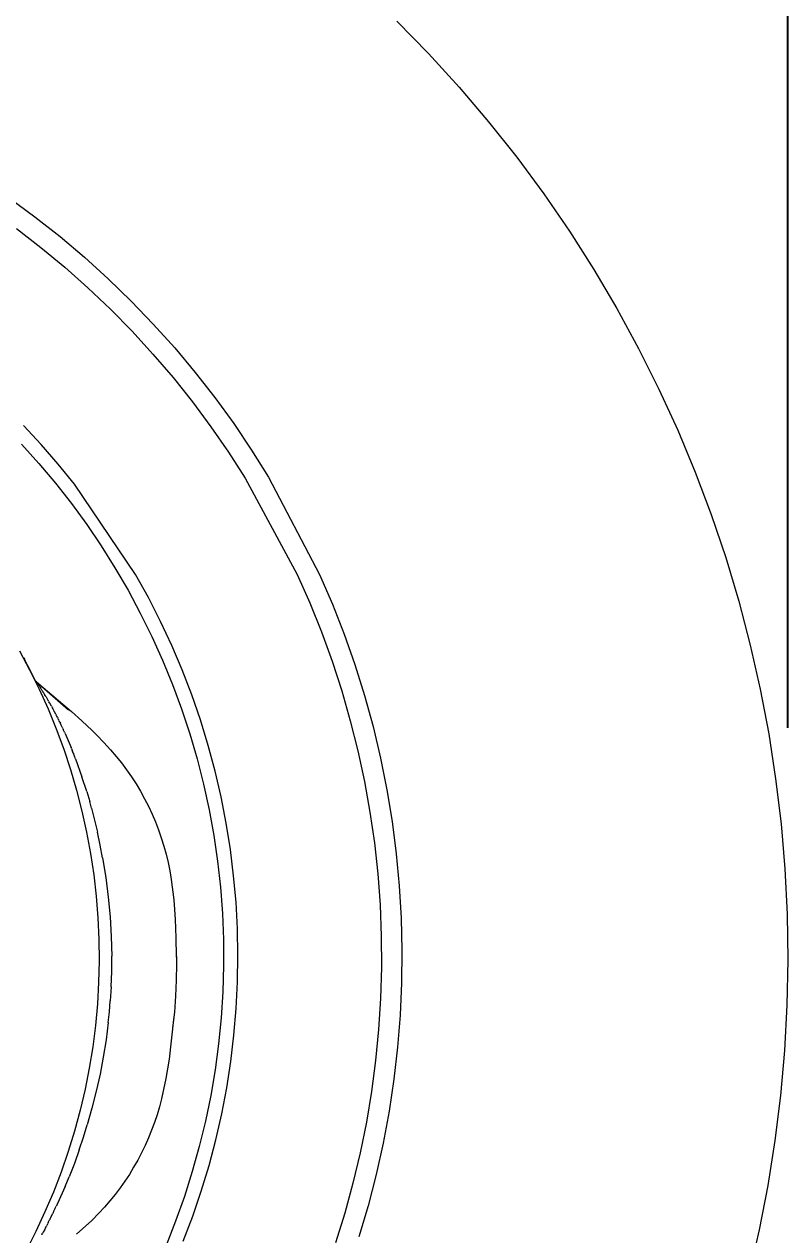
# Model space of a CAD drawing. Header units: millimetres. Extents: x 311 to 4068, y 1050 to 3803.
# Drawn here: x 2229.8 to 2262.7, y 1263.3 to 1315.5 of the extents above; entities that cross this region are included whole.
import ezdxf

# ---------------------------------------------------------------- set-up
doc = ezdxf.new("R2010")
doc.units = ezdxf.units.MM
doc.layers.add('ZANO_R', color=7, linetype='Continuous', lineweight=0)
doc.layers.add('ZANO_W', color=1, linetype='Continuous', lineweight=0)
doc.styles.get("Standard").update_dxf_attribs({"font": 'ARIALUNI.TTF'})
doc.dimstyles.new('pl i ang', dxfattribs={"dimtxt": 50, "dimasz": 50, "dimexe": 1.25, "dimexo": 0.625, "dimgap": 10, "dimtad": 1, "dimtoh": 1, "dimtxsty": 'Standard', "dimcen": 2.5, "dimclrd": 1, "dimclre": 1, "dimclrt": 1, "dimadec": 0, "dimazin": 0, "dimtfac": 1, "dimtmove": 0, "dimatfit": 3, "dimfxl": 1, "dimarcsym": 1})

# ---------------------------------------------------------------- blocks, each defined once
blk = doc.blocks.new('*D406')
at = {"layer": 'ZANO_W', "color": 1, "lineweight": -2}
for p, q in [((1690.945, 1285.414), (1690.945, 1598.55)), ((2262.718, 1285.179), (2262.718, 1598.55)), ((2222.718, 1588.55), (1730.945, 1588.55))]:
    blk.add_line(p, q, dxfattribs=at)
at = {"layer": 'ZANO_W', "color": 1}
for points in [[(1730.945, 1595.217), (1730.945, 1581.884), (1690.945, 1588.55)], [(2222.718, 1581.884), (2222.718, 1595.217), (2262.718, 1588.55)]]:
    blk.add_solid(points, dxfattribs=at)
at = {"layer": 'ZANO_W', "color": 1, "insert": (1976.831, 1618.987), "char_height": 40, "attachment_point": 5}
blk.add_mtext('572', dxfattribs=at)

msp = doc.modelspace()

# ---------------------------------------------------------------- linework, layer by layer
at = {"layer": 'ZANO_R'}
for p, q in [((2245.859, 1315.655), (2247.227, 1314.256)), ((2247.227, 1314.256), (2248.546, 1312.81)), ((2248.546, 1312.81), (2249.815, 1311.32)), ((2249.815, 1311.32), (2251.031, 1309.786)), ((2251.031, 1309.786), (2252.194, 1308.212)), ((2229.138, 1308.033), (2230.25, 1307.217)), ((2252.194, 1308.212), (2253.302, 1306.598)), ((2230.25, 1307.217), (2231.334, 1306.363)), ((2229.455, 1306.713), (2230.511, 1305.896)), ((2231.334, 1306.363), (2232.388, 1305.472)), ((2253.302, 1306.598), (2254.353, 1304.947)), ((2230.511, 1305.896), (2231.539, 1305.043)), ((2232.388, 1305.472), (2233.41, 1304.546)), ((2231.539, 1305.043), (2232.537, 1304.155)), ((2254.353, 1304.947), (2255.347, 1303.261)), ((2233.41, 1304.546), (2234.4, 1303.585)), ((2232.537, 1304.155), (2233.504, 1303.234)), ((2233.504, 1303.234), (2234.44, 1302.281)), ((2234.4, 1303.585), (2235.356, 1302.591)), ((2255.347, 1303.261), (2256.282, 1301.542)), ((2234.44, 1302.281), (2235.342, 1301.296)), ((2235.356, 1302.591), (2236.278, 1301.564)), ((2235.342, 1301.296), (2236.21, 1300.281)), ((2236.278, 1301.564), (2237.164, 1300.507)), ((2256.282, 1301.542), (2257.158, 1299.791)), ((2236.21, 1300.281), (2237.044, 1299.237)), ((2237.164, 1300.507), (2238.012, 1299.419)), ((2257.158, 1299.791), (2257.972, 1298.012)), ((2237.044, 1299.237), (2237.841, 1298.166)), ((2238.012, 1299.419), (2238.823, 1298.303)), ((2230.519, 1297.401), (2229.756, 1298.219)), ((2237.841, 1298.166), (2238.601, 1297.067)), ((2238.823, 1298.303), (2239.595, 1297.16)), ((2257.972, 1298.012), (2258.725, 1296.205)), ((2229.668, 1297.412), (2230.416, 1296.583)), ((2231.254, 1296.557), (2230.519, 1297.401)), ((2238.601, 1297.067), (2239.323, 1295.944)), ((2239.595, 1297.16), (2240.327, 1295.99)), ((2230.416, 1296.583), (2231.134, 1295.729)), ((2231.959, 1295.688), (2231.254, 1296.557)), ((2239.323, 1295.944), (2241.559, 1291.797)), ((2240.327, 1295.99), (2242.528, 1291.797)), ((2258.725, 1296.205), (2259.414, 1294.373)), ((2231.134, 1295.729), (2231.823, 1294.85)), ((2234.589, 1291.797), (2231.959, 1295.688)), ((2231.823, 1294.85), (2232.482, 1293.948)), ((2259.414, 1294.373), (2260.041, 1292.519)), ((2232.482, 1293.948), (2233.109, 1293.024)), ((2233.109, 1293.024), (2233.703, 1292.079)), ((2260.041, 1292.519), (2260.603, 1290.644)), ((2233.703, 1292.079), (2234.265, 1291.113)), ((2235.145, 1290.793), (2234.589, 1291.797)), ((2241.559, 1291.797), (2242.103, 1290.568)), ((2242.528, 1291.797), (2243.079, 1290.517)), ((2234.265, 1291.113), (2234.793, 1290.13)), ((2235.666, 1289.771), (2235.145, 1290.793)), ((2234.793, 1290.13), (2235.292, 1289.119)), ((2242.103, 1290.568), (2242.606, 1289.321)), ((2243.079, 1290.517), (2243.585, 1289.219)), ((2260.603, 1290.644), (2261.099, 1288.751)), ((2236.151, 1288.731), (2235.666, 1289.771)), ((2235.292, 1289.119), (2235.755, 1288.091)), ((2242.606, 1289.321), (2243.065, 1288.057)), ((2243.585, 1289.219), (2244.046, 1287.904)), ((2236.599, 1287.675), (2236.151, 1288.731)), ((2261.099, 1288.751), (2261.531, 1286.842)), ((2229.578, 1288.501), (2230.022, 1287.673)), ((2229.789, 1288.194), (2229.81, 1288.085)), ((2229.81, 1288.085), (2230.026, 1287.675)), ((2235.755, 1288.091), (2236.181, 1287.048)), ((2243.065, 1288.057), (2243.48, 1286.779)), ((2230.022, 1287.673), (2230.434, 1286.839)), ((2230.026, 1287.675), (2230.249, 1287.233)), ((2237.011, 1286.604), (2236.599, 1287.675)), ((2244.046, 1287.904), (2244.461, 1286.573)), ((2230.239, 1287.242), (2230.261, 1287.22)), ((2230.242, 1287.236), (2230.265, 1287.213)), ((2230.261, 1287.22), (2230.284, 1287.198)), ((2230.265, 1287.213), (2230.288, 1287.191)), ((2230.284, 1287.198), (2230.308, 1287.177)), ((2230.288, 1287.191), (2230.312, 1287.17)), ((2230.307, 1287.176), (2230.307, 1287.177)), ((2230.307, 1287.177), (2230.308, 1287.177)), ((2230.307, 1287.175), (2230.307, 1287.176)), ((2230.307, 1287.176), (2230.307, 1287.176)), ((2230.307, 1287.176), (2230.307, 1287.176)), ((2230.307, 1287.176), (2230.307, 1287.176)), ((2230.307, 1287.176), (2230.307, 1287.176)), ((2230.307, 1287.176), (2230.307, 1287.176)), ((2230.307, 1287.176), (2230.307, 1287.176)), ((2230.307, 1287.176), (2230.307, 1287.176)), ((2230.307, 1287.176), (2230.307, 1287.176)), ((2230.307, 1287.176), (2230.307, 1287.176)), ((2230.307, 1287.176), (2230.307, 1287.176)), ((2230.307, 1287.176), (2230.307, 1287.176)), ((2230.307, 1287.176), (2230.307, 1287.176)), ((2230.307, 1287.176), (2230.307, 1287.176)), ((2230.307, 1287.176), (2230.307, 1287.176)), ((2230.307, 1287.176), (2230.307, 1287.176)), ((2230.307, 1287.176), (2230.307, 1287.176)), ((2230.307, 1287.176), (2230.307, 1287.176)), ((2230.307, 1287.176), (2230.307, 1287.176)), ((2230.307, 1287.176), (2230.307, 1287.176)), ((2230.307, 1287.176), (2230.307, 1287.176)), ((2230.307, 1287.176), (2230.307, 1287.176)), ((2230.307, 1287.176), (2230.307, 1287.176)), ((2230.307, 1287.175), (2230.307, 1287.175)), ((2230.307, 1287.175), (2230.307, 1287.175)), ((2230.307, 1287.175), (2230.307, 1287.175)), ((2230.307, 1287.175), (2230.307, 1287.175)), ((2230.307, 1287.175), (2230.307, 1287.175)), ((2230.307, 1287.175), (2230.307, 1287.175)), ((2230.307, 1287.175), (2230.307, 1287.175)), ((2230.307, 1287.175), (2230.307, 1287.175)), ((2230.307, 1287.175), (2230.307, 1287.175)), ((2230.307, 1287.175), (2230.307, 1287.175)), ((2230.307, 1287.175), (2230.307, 1287.175)), ((2230.307, 1287.175), (2230.307, 1287.175)), ((2230.307, 1287.175), (2230.307, 1287.175)), ((2230.307, 1287.175), (2230.307, 1287.175)), ((2230.307, 1287.175), (2230.307, 1287.175)), ((2230.307, 1287.175), (2230.307, 1287.175)), ((2230.307, 1287.175), (2230.307, 1287.175)), ((2230.307, 1287.175), (2230.307, 1287.175)), ((2230.307, 1287.175), (2230.307, 1287.175)), ((2230.307, 1287.175), (2230.307, 1287.175)), ((2230.309, 1287.176), (2230.308, 1287.177)), ((2230.308, 1287.177), (2230.308, 1287.177)), ((2230.308, 1287.177), (2230.308, 1287.177)), ((2230.308, 1287.177), (2230.308, 1287.177)), ((2230.308, 1287.177), (2230.308, 1287.177)), ((2230.308, 1287.177), (2230.308, 1287.177)), ((2230.308, 1287.177), (2230.308, 1287.177)), ((2230.308, 1287.177), (2230.308, 1287.177)), ((2230.308, 1287.177), (2230.308, 1287.177)), ((2230.309, 1287.176), (2230.31, 1287.175)), ((2230.31, 1287.175), (2230.611, 1286.923)), ((2230.314, 1287.168), (2230.312, 1287.17)), ((2230.314, 1287.168), (2230.315, 1287.167)), ((2230.317, 1287.165), (2230.323, 1287.158)), ((2230.318, 1287.165), (2231.704, 1285.957)), ((2230.325, 1287.156), (2230.329, 1287.151)), ((2230.33, 1287.15), (2230.334, 1287.145)), ((2230.335, 1287.143), (2230.339, 1287.138)), ((2230.342, 1287.135), (2230.345, 1287.131)), ((2230.349, 1287.125), (2230.37, 1287.094)), ((2230.371, 1287.092), (2230.37, 1287.094)), ((2230.371, 1287.092), (2230.377, 1287.084)), ((2230.389, 1287.065), (2230.377, 1287.084)), ((2230.389, 1287.065), (2230.393, 1287.06)), ((2230.419, 1287.019), (2230.393, 1287.06)), ((2230.419, 1287.019), (2230.428, 1287.005)), ((2230.441, 1286.984), (2230.428, 1287.005)), ((2236.181, 1287.048), (2236.572, 1285.991)), ((2230.434, 1286.839), (2230.816, 1285.991)), ((2230.441, 1286.984), (2230.447, 1286.974)), ((2230.462, 1286.95), (2230.447, 1286.974)), ((2230.462, 1286.95), (2230.468, 1286.941)), ((2230.473, 1286.932), (2230.468, 1286.941)), ((2230.473, 1286.932), (2230.479, 1286.923)), ((2230.485, 1286.913), (2230.479, 1286.924)), ((2230.485, 1286.913), (2230.49, 1286.906)), ((2230.524, 1286.851), (2230.49, 1286.906)), ((2230.524, 1286.851), (2230.536, 1286.831)), ((2230.551, 1286.806), (2230.536, 1286.831)), ((2230.551, 1286.806), (2230.561, 1286.791)), ((2230.581, 1286.759), (2230.561, 1286.791)), ((2230.581, 1286.759), (2230.586, 1286.749)), ((2230.628, 1286.682), (2230.587, 1286.749)), ((2230.611, 1286.923), (2231.831, 1285.884)), ((2230.627, 1286.682), (2230.641, 1286.66)), ((2230.66, 1286.628), (2230.641, 1286.66)), ((2230.66, 1286.628), (2230.669, 1286.613)), ((2230.694, 1286.571), (2230.669, 1286.613)), ((2230.694, 1286.571), (2230.699, 1286.563)), ((2230.729, 1286.513), (2230.699, 1286.564)), ((2230.729, 1286.513), (2230.76, 1286.46)), ((2237.385, 1285.519), (2237.011, 1286.604)), ((2243.48, 1286.779), (2243.852, 1285.487)), ((2244.461, 1286.573), (2244.83, 1285.229)), ((2261.531, 1286.842), (2261.896, 1284.919)), ((2230.765, 1286.452), (2230.76, 1286.46)), ((2230.765, 1286.452), (2230.792, 1286.406)), ((2230.802, 1286.389), (2230.792, 1286.406)), ((2230.802, 1286.389), (2230.824, 1286.351)), ((2230.816, 1285.991), (2231.169, 1285.131)), ((2230.84, 1286.324), (2230.824, 1286.351)), ((2230.84, 1286.324), (2230.857, 1286.295)), ((2230.879, 1286.257), (2230.857, 1286.295)), ((2230.879, 1286.257), (2230.89, 1286.237)), ((2230.959, 1286.117), (2230.89, 1286.238)), ((2230.959, 1286.117), (2230.991, 1286.058)), ((2231.001, 1286.042), (2230.992, 1286.058)), ((2231, 1286.042), (2231.026, 1285.996)), ((2231.043, 1285.965), (2231.026, 1285.996)), ((2231.043, 1285.965), (2231.06, 1285.934)), ((2236.572, 1285.991), (2236.925, 1284.921)), ((2231.086, 1285.886), (2231.06, 1285.934)), ((2231.086, 1285.886), (2231.094, 1285.87)), ((2231.151, 1285.763), (2231.094, 1285.871)), ((2231.151, 1285.763), (2231.163, 1285.741)), ((2231.185, 1285.698), (2231.163, 1285.741)), ((2231.185, 1285.698), (2231.198, 1285.675)), ((2231.22, 1285.632), (2231.198, 1285.675)), ((2231.22, 1285.632), (2231.232, 1285.608)), ((2231.254, 1285.565), (2231.232, 1285.608)), ((2231.254, 1285.565), (2231.266, 1285.54)), ((2231.288, 1285.496), (2231.266, 1285.54)), ((2231.288, 1285.496), (2231.301, 1285.471)), ((2231.324, 1285.425), (2231.301, 1285.471)), ((2231.831, 1285.884), (2232.276, 1285.479)), ((2232.276, 1285.479), (2232.712, 1285.063)), ((2237.721, 1284.422), (2237.385, 1285.519)), ((2243.852, 1285.487), (2244.179, 1284.183)), ((2231.169, 1285.131), (2231.492, 1284.259)), ((2231.323, 1285.425), (2231.347, 1285.376)), ((2231.359, 1285.352), (2231.347, 1285.376)), ((2231.359, 1285.352), (2231.37, 1285.329)), ((2231.431, 1285.201), (2231.37, 1285.329)), ((2231.431, 1285.201), (2231.439, 1285.184)), ((2231.455, 1285.149), (2231.439, 1285.184)), ((2231.455, 1285.149), (2231.473, 1285.11)), ((2231.529, 1284.988), (2231.474, 1285.11)), ((2231.529, 1284.988), (2231.542, 1284.959)), ((2231.553, 1284.933), (2231.542, 1284.959)), ((2231.553, 1284.933), (2231.684, 1284.63)), ((2232.712, 1285.063), (2232.918, 1284.858)), ((2236.925, 1284.921), (2237.241, 1283.839)), ((2244.83, 1285.229), (2245.152, 1283.873)), ((2261.896, 1284.919), (2262.194, 1282.985)), ((2231.684, 1284.63), (2231.809, 1284.325)), ((2232.918, 1284.858), (2233.218, 1284.547)), ((2233.218, 1284.547), (2233.509, 1284.227)), ((2238.019, 1283.315), (2237.721, 1284.422)), ((2231.492, 1284.259), (2231.786, 1283.376)), ((2231.822, 1284.293), (2231.809, 1284.325)), ((2231.822, 1284.293), (2231.857, 1284.202)), ((2231.869, 1284.171), (2231.858, 1284.202)), ((2231.869, 1284.171), (2231.875, 1284.157)), ((2231.893, 1284.11), (2231.875, 1284.157)), ((2231.893, 1284.11), (2231.908, 1284.071)), ((2231.996, 1283.839), (2231.909, 1284.071)), ((2233.509, 1284.227), (2233.749, 1283.949)), ((2233.749, 1283.949), (2233.98, 1283.662)), ((2244.179, 1284.183), (2244.461, 1282.869)), ((2245.152, 1283.873), (2245.426, 1282.507)), ((2231.786, 1283.376), (2232.048, 1282.484)), ((2231.996, 1283.839), (2232.274, 1283.069)), ((2233.98, 1283.662), (2234.2, 1283.368)), ((2234.2, 1283.368), (2234.41, 1283.066)), ((2237.241, 1283.839), (2237.519, 1282.747)), ((2232.485, 1282.426), (2232.274, 1283.069)), ((2234.41, 1283.066), (2234.61, 1282.757)), ((2238.278, 1282.197), (2238.019, 1283.315)), ((2244.461, 1282.869), (2244.698, 1281.546)), ((2262.194, 1282.985), (2262.426, 1281.041)), ((2232.048, 1282.484), (2232.28, 1281.583)), ((2232.485, 1282.426), (2232.614, 1281.995)), ((2234.61, 1282.757), (2234.799, 1282.442)), ((2234.799, 1282.442), (2234.978, 1282.12)), ((2237.519, 1282.747), (2237.759, 1281.646)), ((2245.426, 1282.507), (2245.653, 1281.132)), ((2232.693, 1281.708), (2232.614, 1281.995)), ((2234.978, 1282.12), (2235.145, 1281.793)), ((2235.145, 1281.793), (2235.301, 1281.46)), ((2238.498, 1281.071), (2238.278, 1282.197)), ((2232.28, 1281.583), (2232.481, 1280.675)), ((2232.693, 1281.708), (2232.826, 1281.194)), ((2235.301, 1281.46), (2235.445, 1281.122)), ((2237.759, 1281.646), (2237.961, 1280.537)), ((2244.698, 1281.546), (2244.889, 1280.215)), ((2232.826, 1281.194), (2232.948, 1280.677)), ((2235.445, 1281.122), (2235.578, 1280.779)), ((2235.578, 1280.779), (2235.699, 1280.431)), ((2238.679, 1279.938), (2238.498, 1281.071)), ((2245.653, 1281.132), (2245.832, 1279.75)), ((2262.426, 1281.041), (2262.591, 1279.091)), ((2232.481, 1280.675), (2232.65, 1279.761)), ((2233.065, 1280.124), (2232.948, 1280.677)), ((2235.699, 1280.431), (2235.808, 1280.08)), ((2237.961, 1280.537), (2238.124, 1279.421)), ((2244.889, 1280.215), (2245.035, 1278.879)), ((2232.65, 1279.761), (2232.788, 1278.841)), ((2233.171, 1279.567), (2233.065, 1280.124)), ((2235.808, 1280.08), (2235.906, 1279.726)), ((2235.906, 1279.726), (2235.991, 1279.368)), ((2238.82, 1278.8), (2238.679, 1279.938)), ((2245.832, 1279.75), (2245.962, 1278.363)), ((2233.171, 1279.567), (2233.307, 1278.726)), ((2235.991, 1279.368), (2236.063, 1279.007)), ((2238.124, 1279.421), (2238.248, 1278.301)), ((2232.788, 1278.841), (2232.894, 1277.917)), ((2233.307, 1278.726), (2233.415, 1277.881)), ((2236.063, 1279.007), (2236.124, 1278.644)), ((2236.124, 1278.644), (2236.238, 1277.762)), ((2238.922, 1277.657), (2238.82, 1278.8)), ((2245.035, 1278.879), (2245.135, 1277.539)), ((2262.591, 1279.091), (2262.688, 1277.136)), ((2238.248, 1278.301), (2238.333, 1277.178)), ((2245.962, 1278.363), (2246.045, 1276.972)), ((2232.894, 1277.917), (2232.968, 1276.99)), ((2233.415, 1277.881), (2233.494, 1277.033)), ((2236.238, 1277.762), (2236.275, 1277.338)), ((2238.984, 1276.511), (2238.922, 1277.657)), ((2236.275, 1277.338), (2236.302, 1276.914)), ((2238.333, 1277.178), (2238.378, 1276.051)), ((2245.135, 1277.539), (2245.189, 1276.195)), ((2262.688, 1277.136), (2262.718, 1275.179)), ((2232.968, 1276.99), (2233.01, 1276.061)), ((2233.494, 1277.033), (2233.544, 1276.182)), ((2236.302, 1276.914), (2236.319, 1276.539)), ((2246.045, 1276.972), (2246.079, 1275.579)), ((2233.01, 1276.061), (2233.02, 1275.131)), ((2233.544, 1276.182), (2233.565, 1275.33)), ((2236.319, 1276.539), (2236.332, 1276.101)), ((2236.332, 1276.101), (2236.338, 1275.35)), ((2238.378, 1276.051), (2238.385, 1274.924)), ((2239.007, 1275.364), (2238.984, 1276.511)), ((2245.189, 1276.195), (2245.196, 1274.851)), ((2236.337, 1275.674), (2236.353, 1274.985)), ((2246.079, 1275.579), (2246.064, 1274.185)), ((2233.02, 1275.131), (2232.999, 1274.201)), ((2233.561, 1274.669), (2233.565, 1275.33)), ((2236.338, 1275.35), (2236.339, 1275.291)), ((2238.989, 1274.217), (2239.007, 1275.364)), ((2262.718, 1275.179), (2262.68, 1273.222)), ((2233.539, 1274.009), (2233.561, 1274.669)), ((2236.353, 1274.985), (2236.347, 1274.295)), ((2238.385, 1274.924), (2238.353, 1273.798)), ((2245.196, 1274.851), (2245.158, 1273.507)), ((2232.999, 1274.201), (2232.945, 1273.273)), ((2233.538, 1274.009), (2233.502, 1273.402)), ((2236.347, 1274.295), (2236.317, 1273.606)), ((2238.932, 1273.071), (2238.989, 1274.217)), ((2246.064, 1274.185), (2246.001, 1272.793)), ((2236.317, 1273.606), (2236.265, 1272.919)), ((2238.353, 1273.798), (2238.281, 1272.673)), ((2245.158, 1273.507), (2245.074, 1272.166)), ((2232.945, 1273.273), (2232.859, 1272.347)), ((2233.414, 1272.468), (2233.463, 1272.935)), ((2233.463, 1272.935), (2233.502, 1273.402)), ((2236.265, 1272.919), (2236.19, 1272.234)), ((2238.834, 1271.928), (2238.932, 1273.071)), ((2262.68, 1273.222), (2262.574, 1271.268)), ((2233.414, 1272.468), (2233.317, 1271.723)), ((2236.222, 1272.596), (2236.038, 1270.891)), ((2236.226, 1272.638), (2236.222, 1272.596)), ((2238.281, 1272.673), (2238.17, 1271.552)), ((2246.001, 1272.793), (2245.89, 1271.404)), ((2232.859, 1272.347), (2232.742, 1271.424)), ((2238.698, 1270.789), (2238.834, 1271.928)), ((2245.074, 1272.166), (2244.943, 1270.828)), ((2232.742, 1271.424), (2232.593, 1270.506)), ((2233.317, 1271.723), (2233.198, 1270.981)), ((2238.17, 1271.552), (2238.02, 1270.435)), ((2245.89, 1271.404), (2245.731, 1270.02)), ((2233.198, 1270.981), (2233.058, 1270.243)), ((2236.038, 1270.891), (2235.974, 1270.47)), ((2244.943, 1270.828), (2244.767, 1269.495)), ((2262.574, 1271.268), (2262.402, 1269.318)), ((2232.593, 1270.506), (2232.413, 1269.594)), ((2235.974, 1270.47), (2235.9, 1270.049)), ((2238.02, 1270.435), (2237.832, 1269.323)), ((2238.521, 1269.655), (2238.698, 1270.789)), ((2233.058, 1270.243), (2232.895, 1269.509)), ((2235.9, 1270.049), (2235.707, 1269.178)), ((2245.731, 1270.02), (2245.524, 1268.642)), ((2232.413, 1269.594), (2232.201, 1268.688)), ((2232.895, 1269.509), (2232.711, 1268.78)), ((2237.832, 1269.323), (2237.605, 1268.219)), ((2238.306, 1268.528), (2238.521, 1269.655)), ((2244.767, 1269.495), (2244.546, 1268.17)), ((2262.402, 1269.318), (2262.162, 1267.376)), ((2232.711, 1268.78), (2232.506, 1268.058)), ((2235.618, 1268.834), (2235.517, 1268.493)), ((2235.707, 1269.178), (2235.618, 1268.834)), ((2232.201, 1268.688), (2231.958, 1267.79)), ((2235.517, 1268.493), (2235.405, 1268.155)), ((2237.605, 1268.219), (2237.34, 1267.124)), ((2238.051, 1267.41), (2238.306, 1268.528)), ((2245.524, 1268.642), (2245.268, 1267.272)), ((2231.958, 1267.79), (2231.685, 1266.901)), ((2232.339, 1267.518), (2232.506, 1268.058)), ((2235.282, 1267.822), (2235.148, 1267.492)), ((2235.405, 1268.155), (2235.282, 1267.822)), ((2244.546, 1268.17), (2244.279, 1266.852)), ((2232.161, 1266.982), (2232.339, 1267.518)), ((2235.004, 1267.167), (2234.849, 1266.848)), ((2235.148, 1267.492), (2235.004, 1267.167)), ((2237.758, 1266.301), (2238.051, 1267.41)), ((2245.268, 1267.272), (2244.966, 1265.911)), ((2262.162, 1267.376), (2261.855, 1265.443)), ((2231.685, 1266.901), (2231.381, 1266.022)), ((2232.161, 1266.982), (2231.952, 1266.394)), ((2234.849, 1266.848), (2234.683, 1266.533)), ((2237.34, 1267.124), (2237.037, 1266.039)), ((2244.279, 1266.852), (2243.967, 1265.545)), ((2231.952, 1266.394), (2231.727, 1265.813)), ((2234.507, 1266.224), (2234.322, 1265.921)), ((2234.683, 1266.533), (2234.507, 1266.224)), ((2237.426, 1265.202), (2237.758, 1266.301)), ((2231.381, 1266.022), (2231.047, 1265.154)), ((2231.552, 1265.396), (2231.727, 1265.813)), ((2234.126, 1265.624), (2233.921, 1265.333)), ((2234.322, 1265.921), (2234.126, 1265.624)), ((2237.037, 1266.039), (2236.696, 1264.964)), ((2244.966, 1265.911), (2244.616, 1264.562)), ((2231.047, 1265.154), (2230.683, 1264.298)), ((2231.552, 1265.396), (2231.221, 1264.661)), ((2233.921, 1265.333), (2233.706, 1265.05)), ((2237.057, 1264.116), (2237.426, 1265.202)), ((2243.967, 1265.545), (2243.61, 1264.248)), ((2261.855, 1265.443), (2261.482, 1263.521)), ((2231.141, 1264.489), (2231.168, 1264.547)), ((2231.219, 1264.656), (2231.168, 1264.547)), ((2231.219, 1264.656), (2231.222, 1264.661)), ((2233.482, 1264.774), (2233.249, 1264.505)), ((2233.706, 1265.05), (2233.482, 1264.774)), ((2236.696, 1264.964), (2236.318, 1263.903)), ((2244.616, 1264.562), (2244.22, 1263.226)), ((2230.683, 1264.298), (2230.29, 1263.455)), ((2230.942, 1264.074), (2230.914, 1264.017)), ((2230.942, 1264.074), (2231.021, 1264.236)), ((2231.03, 1264.256), (2231.021, 1264.237)), ((2231.03, 1264.256), (2231.059, 1264.316)), ((2231.061, 1264.319), (2231.059, 1264.316)), ((2231.061, 1264.319), (2231.087, 1264.373)), ((2231.114, 1264.431), (2231.086, 1264.374)), ((2231.114, 1264.431), (2231.141, 1264.488)), ((2231.141, 1264.489), (2231.141, 1264.488)), ((2233.007, 1264.244), (2232.703, 1263.936)), ((2233.249, 1264.505), (2233.007, 1264.244)), ((2236.65, 1263.044), (2237.057, 1264.116)), ((2243.61, 1264.248), (2243.21, 1262.965)), ((2230.671, 1263.542), (2230.61, 1263.427)), ((2230.671, 1263.542), (2230.702, 1263.6)), ((2230.708, 1263.612), (2230.702, 1263.6)), ((2230.708, 1263.612), (2230.732, 1263.659)), ((2230.747, 1263.686), (2230.732, 1263.659)), ((2230.747, 1263.686), (2230.763, 1263.717)), ((2230.793, 1263.776), (2230.763, 1263.717)), ((2230.793, 1263.776), (2230.808, 1263.806)), ((2230.824, 1263.838), (2230.808, 1263.806)), ((2230.825, 1263.838), (2230.884, 1263.956)), ((2230.903, 1263.994), (2230.884, 1263.956)), ((2230.903, 1263.994), (2230.914, 1264.017)), ((2232.703, 1263.936), (2232.047, 1263.335)), ((2236.318, 1263.903), (2235.903, 1262.855)), ((2261.482, 1263.521), (2261.043, 1261.614)), ((2230.29, 1263.455), (2229.869, 1262.626)), ((2230.552, 1263.322), (2230.548, 1263.314)), ((2230.552, 1263.322), (2230.579, 1263.37)), ((2230.591, 1263.393), (2230.579, 1263.37)), ((2230.591, 1263.393), (2230.61, 1263.427))]:
    msp.add_line(p, q, dxfattribs=at)

# ---------------------------------------------------------------- dimensions: what is measured, and where the dimension line sits
at = {"layer": 'ZANO_W'}
dim = msp.add_linear_dim(base=(1690.945, 1588.55), p1=(2262.718, 1275.179), p2=(1690.945, 1275.414), dimstyle='pl i ang', override={"dimtxt": 40, "dimasz": 40, "dimexe": 10, "dimexo": 10, "dimtoh": 0, "dimdec": 0, "dimtdec": 0, "dimtmove": 1}, dxfattribs=at)
dim.commit()
dim.dimension.update_dxf_attribs({"geometry": '*D406', "text_midpoint": (1976.831, 1618.987)})

doc.saveas('drawing.dxf')
